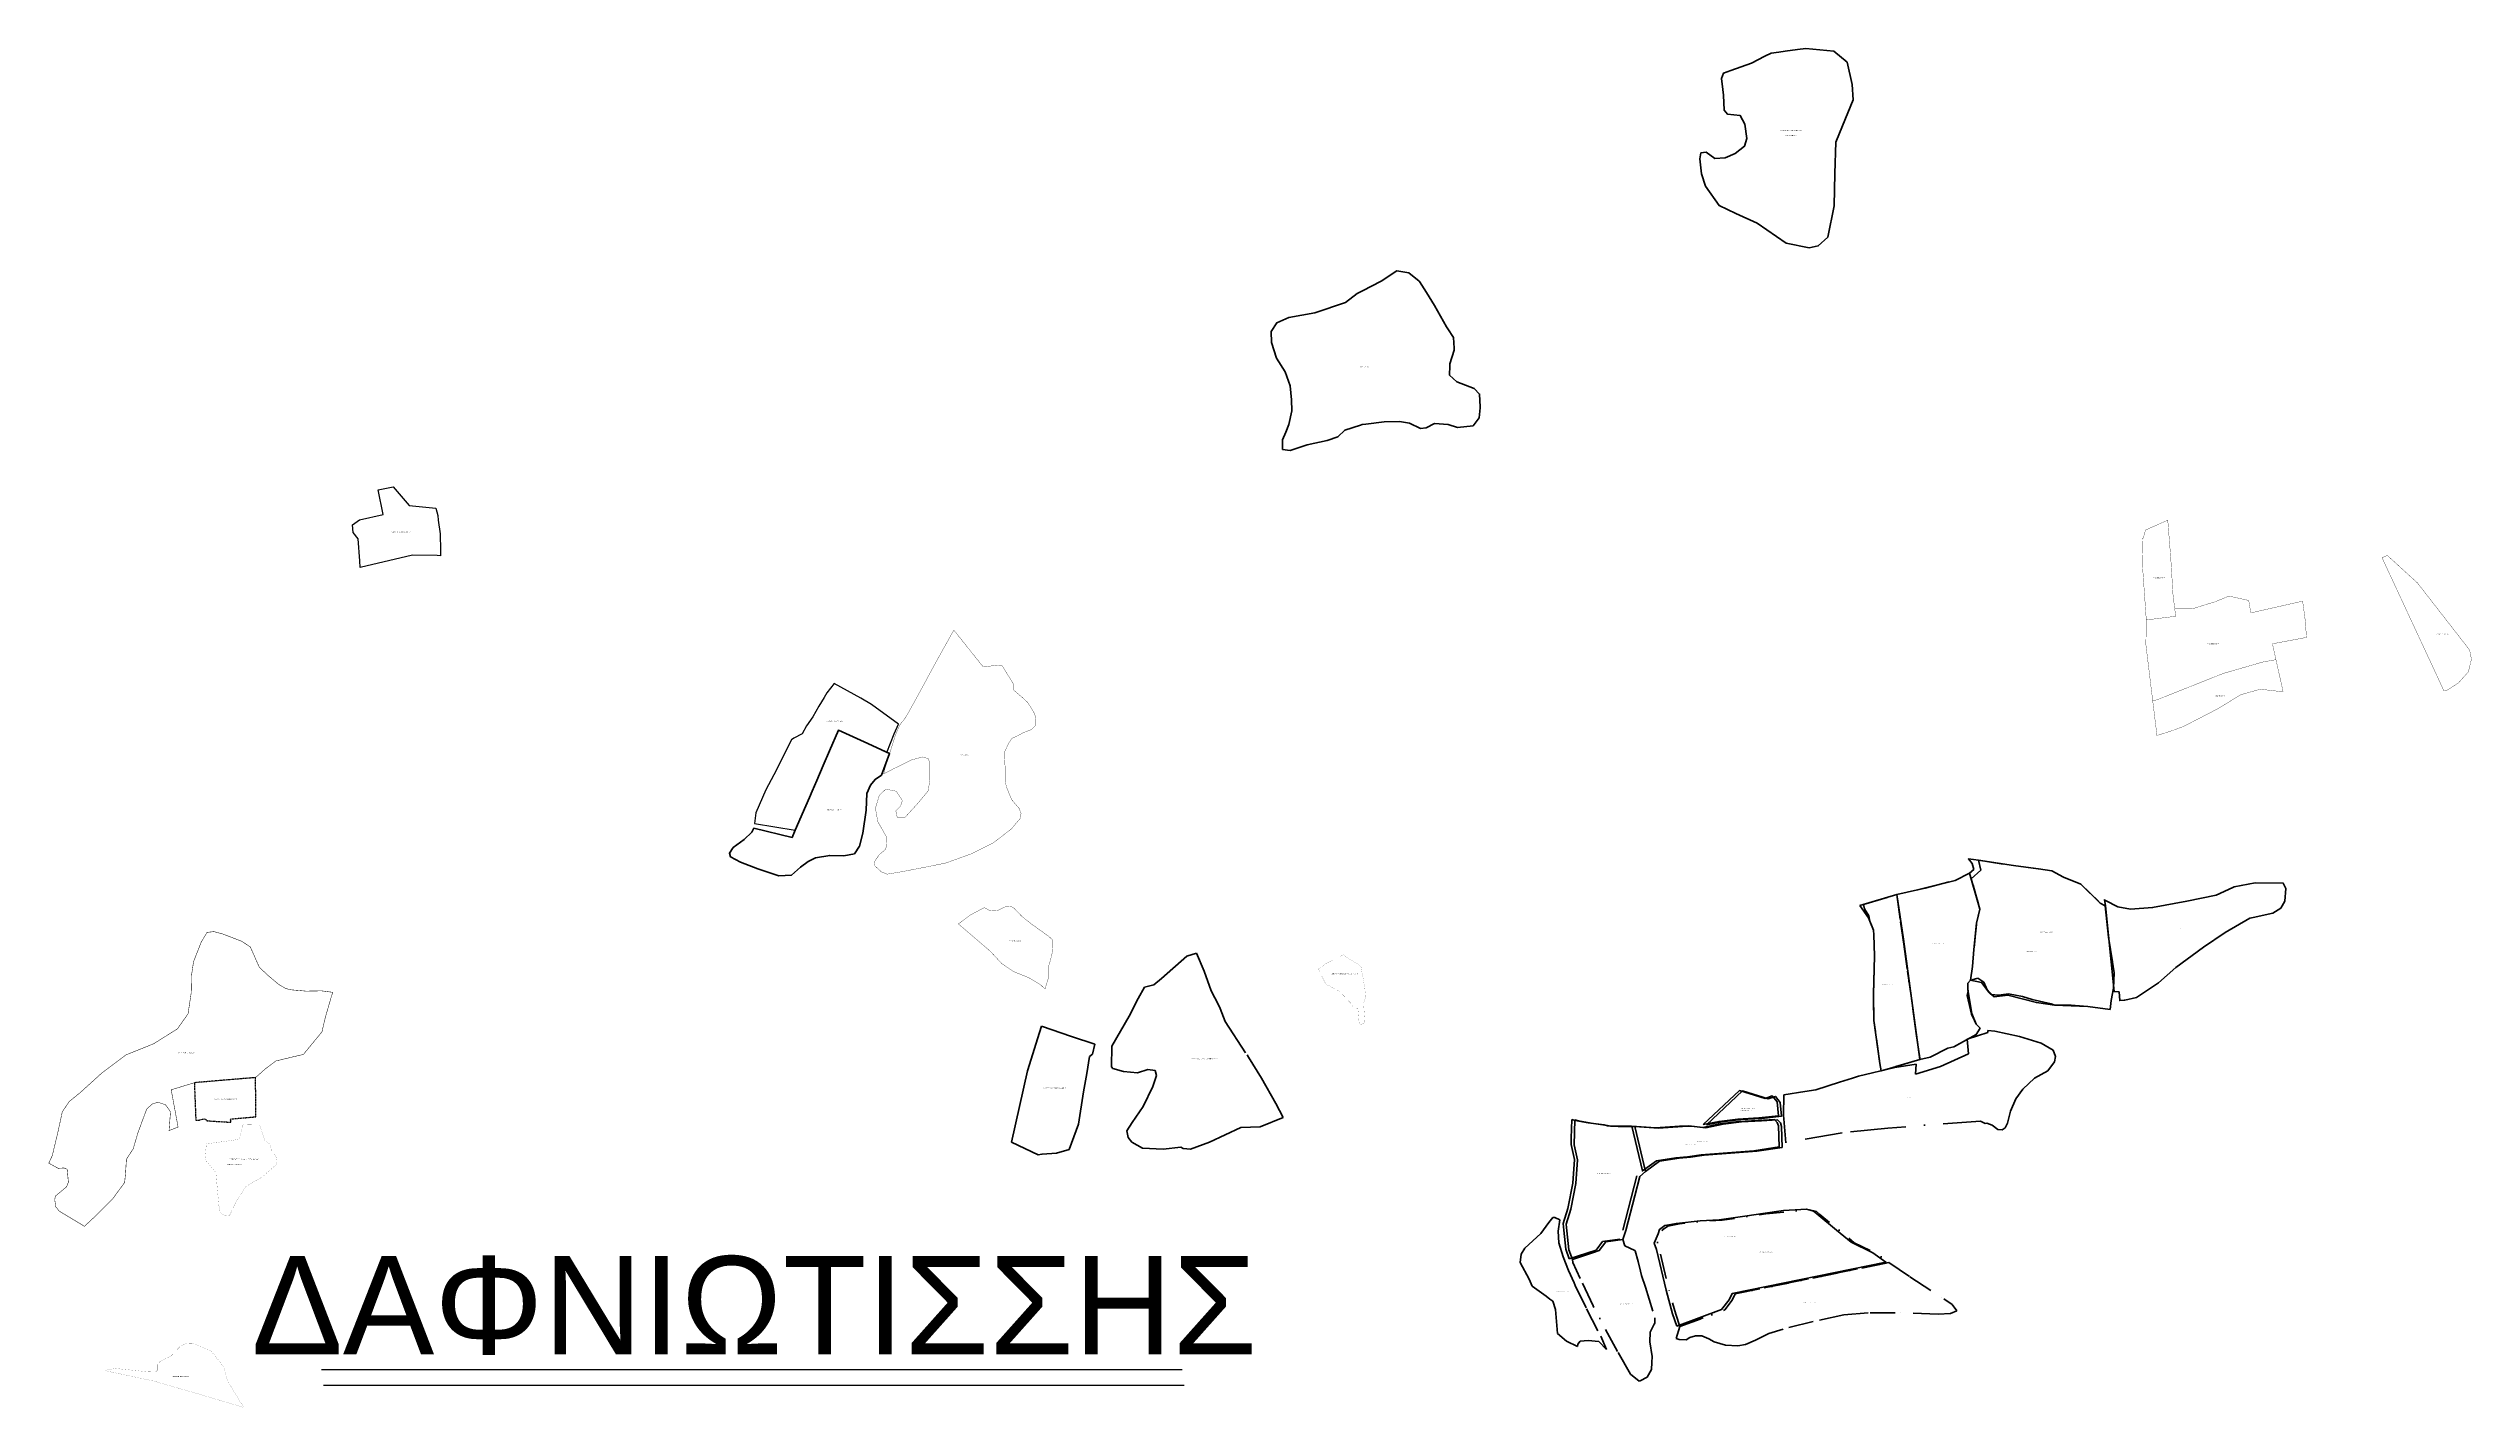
# Model space of a CAD drawing. Header units: metres. Extents: x 245125 to 394351, y 270578 to 4233311.
# Drawn here: x 275777 to 278249, y 4189704 to 4191090 of the extents above; entities that cross this region are included whole.
import ezdxf
from ezdxf.enums import TextEntityAlignment as Align
from ezdxf.lldxf.tags import DXFTag

# ---------------------------------------------------------------- set-up
doc = ezdxf.new("R2010")
doc.units = ezdxf.units.M
doc.linetypes.add('DASHDOT', pattern=[25.4, 12.7, -6.35, 0, -6.35])
doc.linetypes.add('t-orio', pattern=[0.79, 0.5, -0.12, 0.05, -0.12])
for name, color, linetype in [('4495-(127-227)', 221, 'Continuous'), ('4495-(228-329)', 103, 'Continuous'), ('topo2012', 144, 'Continuous'), ('topo2017', 2, 'Continuous'), ('topo2019', 6, 'Continuous'), ('topo2021', 4, 'Continuous'), ('topo2022', 30, 'Continuous'), ('topo2023', 41, 'Continuous'), ('topo2024', 160, 'Continuous'), ('ΗΛΕΙΑ_Ονομασία ΟΤΑ_ΟΚΧΕ', 6, 'Continuous')]:
    doc.layers.add(name, color=color, linetype=linetype)
doc.styles.add('ARIAL', font='arial.ttf')
doc.styles.get("Standard").update_dxf_attribs({"font": 'arial.ttf'})
tags = doc.linetypes.add('HIDDEN', pattern=[0.375, 0.25, -0.125]).pattern_tags.tags
tags[6:7] = [DXFTag(74, 4), DXFTag(75, 0), DXFTag(340, '0'), DXFTag(46, 1.0), DXFTag(50, 0.0), DXFTag(44, 0.0), DXFTag(45, 0.0)]
tags[4:5] = [DXFTag(74, 4), DXFTag(75, 0), DXFTag(340, '0'), DXFTag(46, 1.0), DXFTag(50, 0.0), DXFTag(44, 0.0), DXFTag(45, 0.0)]
tags = doc.linetypes.add('HIDDENX2', pattern=[0.75, 0.5, -0.25]).pattern_tags.tags
tags[6:7] = [DXFTag(74, 4), DXFTag(75, 0), DXFTag(340, '0'), DXFTag(46, 1.0), DXFTag(50, 0.0), DXFTag(44, 0.0), DXFTag(45, 0.0)]
tags[4:5] = [DXFTag(74, 4), DXFTag(75, 0), DXFTag(340, '0'), DXFTag(46, 1.0), DXFTag(50, 0.0), DXFTag(44, 0.0), DXFTag(45, 0.0)]

msp = doc.modelspace()

# ---------------------------------------------------------------- linework, layer by layer
at = {"color": 1}
msp.add_line((277722.4, 4190241.9), (277737.2, 4190249.3), dxfattribs=at)
at = {"color": 144, "linetype": 'HIDDENX2', "lineweight": 40, "ltscale": 2}
for p, q in [((277334.9, 4189997.1), (277348, 4189994.8)), ((277348, 4189994.8), (277364.5, 4189992.6))]:
    msp.add_line(p, q, dxfattribs=at)
at = {"layer": '4495-(127-227)', "color": 221, "ltscale": 40, "const_width": 0.1}
msp.add_lwpolyline([(275938.4, 4189973.4), (275965, 4189976.9), (275972, 4189978.1), (275975.9, 4189993.6), (275992.7, 4189993.2), (275997.7, 4189977.4), (276003.2, 4189973.2), (276005, 4189965.6), (276007.4, 4189963.2), (276009.9, 4189959.9), (276010.5, 4189955.4), (276009.7, 4189952.1), (275995, 4189939.4), (275978.2, 4189929.6), (275968.1, 4189913), (275962.2, 4189900.7), (275957.3, 4189900.2), (275952.4, 4189903.5), (275951.1, 4189910.7), (275948.1, 4189943.9), (275936.9, 4189957.3)], close=True, dxfattribs=at)
at = {"layer": '4495-(228-329)', "color": 103}
for p, q in [((276055.7, 4189743.3), (276933.8, 4189743.3)), ((276057.9, 4189727.2), (276936, 4189727.2))]:
    msp.add_line(p, q, dxfattribs=at)
at = {"layer": 'topo2012', "color": 144, "linetype": 'HIDDENX2', "lineweight": 40, "ltscale": 2}
for p, q in [((277330.6, 4189979.1), (277331.2, 4189998.1)), ((277331.2, 4189998.1), (277334.9, 4189997.1)), ((277364.5, 4189992.6), (277367.9, 4189991.7)), ((277367.9, 4189991.7), (277375.4, 4189991.3)), ((277375.4, 4189991.3), (277391.1, 4189991.6)), ((277330.6, 4189972.8), (277330.6, 4189979.1)), ((277334.1, 4189957.5), (277330.6, 4189972.8)), ((277332.4, 4189933.2), (277334.1, 4189957.5)), ((277327.2, 4189907.3), (277332.4, 4189933.2)), ((277397.6, 4189940.6), (277383.5, 4189885.3)), ((277322.6, 4189892), (277327.2, 4189907.3)), ((277323.2, 4189885.2), (277322.6, 4189892)), ((277325.1, 4189865.9), (277323.2, 4189885.2)), ((277356.3, 4189864.9), (277362.8, 4189873.9)), ((277380.2, 4189876.1), (277362.8, 4189873.9)), ((277328.8, 4189856), (277325.1, 4189865.9)), ((277328.8, 4189856), (277356.3, 4189864.9))]:
    msp.add_line(p, q, dxfattribs=at)
at = {"layer": 'topo2012', "color": 144, "linetype": 'HIDDEN', "lineweight": 40}
for points in [[(277625.1, 4190216.4), (277634, 4190203.9), (277639, 4190191.2), (277639.5, 4190186.5), (277640.1, 4190165.1), (277639.1, 4190126), (277639.4, 4190099), (277645.7, 4190055.4), (277646.8, 4190047.7), (277658.7, 4190051.2), (277686.4, 4190059.5), (277696.8, 4190061.9), (277715, 4190070.9), (277721.2, 4190072.3), (277743.9, 4190084.8), (277747.8, 4190091.3), (277743.8, 4190095.5), (277739.3, 4190106.2), (277735.5, 4190130.4), (277735.4, 4190137.3), (277738.1, 4190140.3), (277749.4, 4190138), (277756.7, 4190127.9), (277762.2, 4190123.4), (277776, 4190125), (277805.3, 4190117.5), (277823.9, 4190114.8), (277857.8, 4190113.6), (277880.5, 4190110.5), (277881.6, 4190119.7), (277884, 4190132.3), (277884.7, 4190147.8), (277878.8, 4190184), (277875.3, 4190216), (277870.5, 4190218.9), (277850.6, 4190238.2), (277833.1, 4190245.4), (277821.2, 4190251.8), (277807.5, 4190253.9), (277781.8, 4190257.1), (277746.2, 4190262.6), (277736, 4190264), (277739.9, 4190259.1), (277741.3, 4190253.3), (277737.2, 4190249.3), (277722.4, 4190241.9), (277684.1, 4190232.3), (277662.9, 4190227.5), (277625.1, 4190216.4)], [(277662.9, 4190227.5), (277684.1, 4190232.3), (277722.4, 4190241.9), (277737.2, 4190249.3), (277747.7, 4190212.7), (277744.3, 4190198.5), (277741.5, 4190171.7), (277740.1, 4190154.2), (277738.1, 4190140.3), (277735.4, 4190137.3), (277735.5, 4190130.4), (277739.3, 4190106.2), (277743.8, 4190095.5), (277747.8, 4190091.3), (277743.9, 4190084.8), (277721.2, 4190072.3), (277715, 4190070.9), (277696.8, 4190061.9), (277686.4, 4190059.5), (277669.8, 4190182.1), (277662.9, 4190227.5)]]:
    msp.add_lwpolyline(points, dxfattribs=at)
at = {"layer": 'topo2012', "color": 144, "linetype": 'HIDDENX2', "lineweight": 40, "ltscale": 2}
msp.add_lwpolyline([(277465.5, 4189993.1), (277481.5, 4189996.2), (277500.7, 4189998.5), (277522, 4189999.8), (277542.1, 4190001.9), (277540.7, 4190016.1), (277535.9, 4190022.2), (277528.5, 4190019.7), (277502.5, 4190027.7), (277465.5, 4189993.1)], dxfattribs=at)
for points in [[(277392.5, 4189991.5), (277392.5, 4189991.5), (277392.5, 4189991.5), (277392.5, 4189991.5), (277392.5, 4189991.5), (277416.6, 4189989.7), (277441.2, 4189991.3), (277450.5, 4189991.9), (277465, 4189990.2), (277482.5, 4189993.7), (277501.3, 4189996.1), (277501.3, 4189996.1), (277521.6, 4189997.2), (277538.1, 4189998.1), (277541, 4189995.2), (277542.2, 4189991.6), (277542.8, 4189970.2), (277517.1, 4189966.3), (277463.3, 4189962.1), (277449.2, 4189960.1), (277437.6, 4189959.1), (277417.8, 4189956.2), (277403.3, 4189945.7), (277403.3, 4189945.7), (277403.3, 4189945.7), (277392.5, 4189991.5)], [(277438.4, 4189787.5), (277434.2, 4189800.2), (277427.5, 4189824.2), (277417.8, 4189865.6), (277415.2, 4189872.2), (277419.5, 4189881.7), (277420.8, 4189886.2), (277426.3, 4189890), (277438.1, 4189892.3), (277462.4, 4189894.7), (277481.7, 4189895.9), (277510.3, 4189900.1), (277526.2, 4189902.4), (277547.2, 4189905.5), (277570.8, 4189906.7), (277578, 4189904.7), (277581.3, 4189901.9), (277601.5, 4189885.4), (277616.2, 4189873.1), (277638.4, 4189862.1), (277651.8, 4189852.8), (277495, 4189820.8), (277491.8, 4189814.2), (277484.2, 4189804.4), (277438.4, 4189787.5)]]:
    msp.add_lwpolyline(points, close=True, dxfattribs=at)
at = {"layer": 'topo2017', "color": 2, "linetype": 'Continuous', "lineweight": 60, "ltscale": 9, "flags": 128}
msp.add_lwpolyline([(277462.8, 4190984.1), (277468.5, 4190984.5), (277477.1, 4190978.3), (277487.7, 4190979), (277498, 4190983.3), (277507.5, 4190990.6), (277509.8, 4190998.5), (277507.7, 4191013.2), (277503.1, 4191022), (277490, 4191023.5), (277486.9, 4191027.6), (277486, 4191042.9), (277485.4, 4191048.4), (277484.1, 4191059.8), (277486, 4191065.1), (277493.5, 4191068), (277514.5, 4191075.5), (277528.2, 4191082.6), (277534.8, 4191085.7), (277542.4, 4191086.7), (277549, 4191087.6), (277561.5, 4191089.2), (277570.2, 4191090.4), (277598.6, 4191087.6), (277612.4, 4191076.3), (277617.4, 4191053.8), (277618.3, 4191038.1), (277607.4, 4191011.6), (277600.7, 4190994.8), (277599.6, 4190962.8), (277598.9, 4190930), (277592.4, 4190898), (277582.7, 4190889), (277573.6, 4190887.1), (277550.1, 4190891.8), (277520.4, 4190912.4), (277498.8, 4190922.1), (277481.6, 4190930.3), (277467.8, 4190950), (277463.5, 4190962.6), (277461.9, 4190977.9)], close=True, dxfattribs=at)
at = {"layer": 'topo2017', "color": 2, "linetype": 'HIDDEN', "lineweight": 40, "ltscale": 4}
msp.add_lwpolyline([(277036.3, 4190681.6), (277036.3, 4190691.4), (277039.5, 4190699.2), (277042.6, 4190706.9), (277045.8, 4190720.7), (277045.4, 4190732.1), (277044, 4190746.2), (277038.9, 4190760.7), (277030, 4190774.6), (277025.1, 4190790.6), (277024.8, 4190801.8), (277030.4, 4190810.6), (277042.5, 4190816.1), (277069.3, 4190820.7), (277100.4, 4190831.2), (277112.5, 4190840.5), (277117.8, 4190843.3), (277136.7, 4190853.2), (277152.8, 4190863.7), (277165.2, 4190861.7), (277175.7, 4190853.2), (277175.7, 4190853.2), (277176, 4190852.6), (277183, 4190841.7), (277191.4, 4190828.4), (277203.6, 4190806.5), (277204.8, 4190804.5), (277210.7, 4190795.5), (277211.2, 4190784.8), (277211.3, 4190782.9), (277206.8, 4190768.8), (277206.8, 4190766.7), (277206.7, 4190757.4), (277213.9, 4190750.6), (277231.6, 4190743.5), (277237.2, 4190738), (277237.8, 4190724.9), (277237.8, 4190723.8), (277236.9, 4190713.8), (277230.7, 4190705.6), (277214.6, 4190704), (277205.1, 4190706.9), (277191.4, 4190707.9), (277182.6, 4190703.7), (277177, 4190703), (277165.9, 4190708.2), (277155.4, 4190709.9), (277140, 4190709.5), (277121.2, 4190707.4), (277117.5, 4190706.9), (277115.8, 4190706.4), (277099.8, 4190701), (277092.6, 4190694.2), (277081.8, 4190690.6), (277061.2, 4190686.3), (277044, 4190680.5)], close=True, dxfattribs=at)
at = {"layer": 'topo2017', "color": 2}
msp.add_lwpolyline([(276539.1, 4190293.2), (276549.8, 4190318), (276556.3, 4190333.1), (276561, 4190343.9), (276567.7, 4190359.3), (276574.1, 4190374.1), (276583.2, 4190395.2), (276609.3, 4190383.4), (276632.7, 4190372.6), (276639.9, 4190391.6), (276644.4, 4190401.5), (276617, 4190421.3), (276606.1, 4190428), (276578.7, 4190442.8), (276571.5, 4190433.4), (276568.7, 4190428.7), (276563.3, 4190419.6), (276556.9, 4190408.7), (276550.5, 4190399.7), (276546.2, 4190391.6), (276537.6, 4190387), (276535.4, 4190385.3), (276529.1, 4190373.5), (276520, 4190354.9), (276509.2, 4190334.3), (276498.9, 4190310.9), (276497.6, 4190300.1)], close=True, dxfattribs=at)
at = {"layer": 'topo2017', "color": 2, "linetype": 'Continuous', "lineweight": 50, "ltscale": 5, "flags": 128}
msp.add_lwpolyline([(276496.9, 4190295.4), (276494.7, 4190291.3), (276487.1, 4190283.8), (276475.9, 4190275.5), (276471.9, 4190269.7), (276472.9, 4190266.2), (276483.4, 4190260.5), (276501, 4190253.7), (276522.5, 4190246.6), (276535.4, 4190247.4), (276544.4, 4190255.5), (276552.2, 4190261.3), (276559.8, 4190265), (276574.4, 4190267.5), (276588.7, 4190267.1), (276599.5, 4190269), (276604.6, 4190277.1), (276608, 4190290.3), (276611.4, 4190313.7), (276612, 4190330.7), (276615.9, 4190339), (276620.5, 4190345), (276627.2, 4190349.5), (276635.4, 4190371.3), (276609.3, 4190383.4), (276583.2, 4190395.2), (276574.1, 4190374.1), (276567.7, 4190359.3), (276561, 4190343.9), (276556.3, 4190333.1), (276553.6, 4190326.7), (276549.8, 4190318), (276539.1, 4190293.2), (276535.9, 4190285.9)], close=True, dxfattribs=at)
at = {"layer": 'topo2017', "color": 2, "linetype": 'DASHDOT', "lineweight": 53, "ltscale": 2}
for points in [[(277662.9, 4190227.5), (277684.1, 4190232.3), (277691.8, 4190234.2), (277722.4, 4190241.9), (277737.2, 4190249.3), (277741.3, 4190253.3), (277739.9, 4190259.1), (277736, 4190264), (277746.2, 4190262.6), (277748.7, 4190252.3), (277738.8, 4190243.6), (277747.7, 4190212.7), (277746.3, 4190206.8), (277744.3, 4190198.5), (277741.5, 4190171.7), (277740.1, 4190154.2), (277738.1, 4190140.3), (277735.4, 4190137.3), (277735.5, 4190130.4), (277735.6, 4190129.4), (277734.8, 4190124.7), (277739.1, 4190105.6), (277742.3, 4190099.1), (277743.8, 4190095.5), (277747.8, 4190091.3), (277743.9, 4190084.8), (277721.2, 4190072.3), (277715, 4190070.9), (277696.8, 4190061.9), (277686.4, 4190059.5), (277682.7, 4190086), (277677.4, 4190124.2), (277677.4, 4190124.2), (277662.9, 4190227.5)], [(277746.2, 4190262.6), (277781.8, 4190257.1), (277807.5, 4190253.9), (277821.2, 4190251.8), (277833.1, 4190245.4), (277848.9, 4190238.9), (277850.6, 4190238.2), (277870.5, 4190218.9), (277875.3, 4190216), (277878.8, 4190184), (277884.7, 4190147.8), (277884.4, 4190140.1), (277884, 4190132.3), (277881.6, 4190119.7), (277880.5, 4190110.5), (277857.8, 4190113.6), (277840.7, 4190114.9), (277824.1, 4190114.8), (277820.2, 4190116.2), (277801.1, 4190120.7), (277791.1, 4190123.8), (277777, 4190126.2), (277766.5, 4190124.9), (277759.3, 4190125.8), (277754.9, 4190130.3), (277751.8, 4190138.2), (277745.4, 4190142.4), (277739.6, 4190140.6), (277739.2, 4190140.1), (277738.1, 4190140.3), (277740.1, 4190154.2), (277741.5, 4190171.7), (277744.3, 4190198.5), (277746.3, 4190206.8), (277747.7, 4190212.7), (277738.8, 4190243.6), (277748.7, 4190252.3)], [(277628.8, 4190217.5), (277662.9, 4190227.5), (277677.4, 4190124.2), (277682.7, 4190086), (277686.4, 4190059.5), (277646.8, 4190047.7), (277645.7, 4190055.4), (277641, 4190087.8), (277639.4, 4190099), (277639.2, 4190119.4), (277639.1, 4190126), (277640.1, 4190165.1), (277639.5, 4190186.5), (277639, 4190191.2), (277635.3, 4190200.5), (277634.4, 4190206), (277630, 4190213.1)]]:
    msp.add_lwpolyline(points, close=True, dxfattribs=at)
at = {"layer": 'topo2017', "color": 2, "linetype": 'HIDDEN', "lineweight": 40, "ltscale": 6}
msp.add_lwpolyline([(277874.7, 4190222.4), (277875.8, 4190216.1), (277884.7, 4190128.7), (277889.6, 4190128.3), (277890.3, 4190119.5), (277894.9, 4190119.8), (277895.5, 4190120), (277907.4, 4190122.7), (277929.7, 4190137.6), (277947.6, 4190153.1), (277975.7, 4190174), (277998, 4190188.9), (278023, 4190203.5), (278026.3, 4190204.2), (278046.5, 4190208.6), (278054.6, 4190213.6), (278058.7, 4190220.8), (278059.6, 4190233.9), (278057.2, 4190239.2), (278028.5, 4190239.6), (278007.1, 4190235.5), (278005.8, 4190234.9), (277988.8, 4190226.8), (277958.9, 4190220.9), (277923.8, 4190214.3), (277901.2, 4190212.7), (277888.4, 4190215.2), (277875.7, 4190221.6)], close=True, dxfattribs=at)
at = {"layer": 'topo2017', "color": 2, "linetype": 'DASHDOT', "lineweight": 53, "ltscale": 3}
msp.add_lwpolyline([(276948.4, 4190167.7), (276956.4, 4190149.4), (276963.4, 4190129.3), (276967, 4190122.3), (276969.1, 4190118.4), (276972.5, 4190111.5), (276977.8, 4190098.1), (277000, 4190064), (277001.4, 4190061.8), (277014.7, 4190040.4), (277029.4, 4190014.5), (277036.9, 4190000.1), (277013.3, 4189990.7), (277013.3, 4189990.7), (276993.6, 4189989.9), (276961.7, 4189975.1), (276942.3, 4189967.8), (276934.8, 4189968.7), (276934.8, 4189968.7), (276932.5, 4189970.1), (276914.3, 4189967.8), (276914.3, 4189967.8), (276893.5, 4189969.1), (276893.5, 4189969.1), (276882.5, 4189975), (276878.7, 4189979.9), (276877.4, 4189986.8), (276882.8, 4189995.2), (276894, 4190011.4), (276903.8, 4190031.9), (276907.7, 4190043.2), (276906.2, 4190048.3), (276898.9, 4190049.3), (276888.3, 4190045.9), (276873.9, 4190047.1), (276863.1, 4190050.3), (276861.7, 4190051.8), (276862.1, 4190073.1), (276879.7, 4190103.7), (276888.9, 4190121.6), (276895.4, 4190133), (276904.9, 4190135.7), (276912.9, 4190141.9), (276938.7, 4190164.8)], close=True, dxfattribs=at)
at = {"layer": 'topo2017', "color": 2, "linetype": 'DASHDOT', "lineweight": 40, "ltscale": 6}
msp.add_lwpolyline([(276790.5, 4190093.5), (276821.1, 4190083), (276844.8, 4190074.9), (276842.3, 4190064.9), (276839.2, 4190062.3), (276836.7, 4190045.1), (276833.3, 4190026.5), (276828.2, 4189993.3), (276818.5, 4189967.7), (276805.6, 4189963.8), (276790.9, 4189962.9), (276790.7, 4189962.8), (276786.9, 4189962.3), (276759.7, 4189975.1), (276775.9, 4190047.9), (276781.4, 4190065.3), (276786.2, 4190080.6)], close=True, dxfattribs=at)
at = {"layer": 'topo2017', "color": 2, "linetype": 'DASHDOT', "lineweight": 70, "ltscale": 3}
msp.add_lwpolyline([(277549.6, 4189974.5), (277547.8, 4189999), (277547.4, 4190002.4), (277547.6, 4190023.5), (277568.9, 4190026.7), (277580.2, 4190028.4), (277604.3, 4190036.2), (277617.7, 4190040.5), (277623.8, 4190042.5), (277660.9, 4190051.3), (277682.7, 4190054.6), (277682.1, 4190044.6), (277707.3, 4190052.1), (277736.1, 4190065.1), (277734.7, 4190080.2), (277755.7, 4190086.8), (277755.9, 4190089), (277762.8, 4190088.4), (277788.2, 4190083), (277810, 4190075.9), (277822.4, 4190069), (277824.8, 4190062.6), (277823.8, 4190057), (277816.9, 4190047.8), (277803.3, 4190040.2), (277791.4, 4190029.1), (277784.2, 4190019.3), (277778.9, 4190006.8), (277775.7, 4189994.6), (277773.6, 4189989.6), (277770.4, 4189987.7), (277765.9, 4189988), (277760.3, 4189992.5), (277754.8, 4189994.6), (277753, 4189994), (277748.2, 4189996.5), (277653.7, 4189989.5), (277607, 4189984.7)], close=True, dxfattribs=at)
at = {"layer": 'topo2017', "color": 2, "linetype": 'Continuous', "lineweight": 53, "ltscale": 2, "flags": 128}
msp.add_lwpolyline([(277468.6, 4189992.7), (277484.6, 4189995.8), (277503.8, 4189998.1), (277525.1, 4189999.3), (277545.2, 4190001.5), (277543.8, 4190015.7), (277539, 4190021.8), (277531.6, 4190019.3), (277505.6, 4190027.3), (277468.6, 4189992.7)], dxfattribs=at)
for points in [[(277334.3, 4189997.7), (277338, 4189996.7), (277351.1, 4189994.3), (277367.6, 4189992.2), (277371, 4189991.3), (277378.5, 4189990.9), (277394.2, 4189991.2), (277395.6, 4189991.1), (277406.4, 4189945.3), (277400.8, 4189940.2), (277395.6, 4189920.2), (277386.6, 4189884.9), (277383.3, 4189875.7), (277365.9, 4189873.5), (277359.4, 4189864.5), (277331.9, 4189855.6), (277328.2, 4189865.4), (277326.3, 4189884.8), (277325.7, 4189891.6), (277330.3, 4189906.9), (277335.5, 4189932.8), (277337.2, 4189957.1), (277333.7, 4189972.4)], [(277395.6, 4189991.1), (277395.6, 4189991.1), (277395.6, 4189991.1), (277395.6, 4189991.1), (277395.6, 4189991.1), (277419.7, 4189989.3), (277444.3, 4189990.9), (277453.6, 4189991.5), (277468.1, 4189989.8), (277485.6, 4189993.3), (277504.4, 4189995.7), (277504.4, 4189995.7), (277524.7, 4189996.8), (277541.2, 4189997.7), (277544.1, 4189994.8), (277545.3, 4189991.2), (277545.9, 4189969.8), (277520.2, 4189965.9), (277466.4, 4189961.7), (277452.3, 4189959.7), (277440.7, 4189958.7), (277420.9, 4189955.8), (277406.4, 4189945.3), (277406.4, 4189945.3), (277406.4, 4189945.3), (277395.6, 4189991.1)]]:
    msp.add_lwpolyline(points, close=True, dxfattribs=at)
at = {"layer": 'topo2017', "color": 2, "linetype": 'DASHDOT', "lineweight": 40, "ltscale": 2}
for points in [[(277319, 4189895.8), (277317.3, 4189884.4), (277318, 4189872.6), (277322.6, 4189858.2), (277328, 4189844.3), (277333.6, 4189831.5), (277334.8, 4189828.9), (277346.3, 4189805.2), (277360.8, 4189777.2), (277366.7, 4189763.8), (277358.9, 4189771.7), (277347.9, 4189773), (277340, 4189772.2), (277337.6, 4189769), (277337, 4189766.7), (277325.8, 4189772.2), (277316.6, 4189780.1), (277314.8, 4189804.5), (277311.9, 4189813.1), (277309, 4189815.1), (277305.1, 4189817.9), (277290.8, 4189828.3), (277288, 4189835.5), (277278.7, 4189852.5), (277279.8, 4189860.8), (277283.3, 4189866.9), (277299.6, 4189881.9), (277308, 4189893.2), (277311.9, 4189898.4), (277314, 4189898.3)], [(277331.9, 4189855.6), (277352.4, 4189862.2), (277359.4, 4189864.5), (277365.9, 4189873.5), (277383.3, 4189875.7), (277385.6, 4189869.5), (277395.8, 4189864.6), (277395.9, 4189864.2), (277398.9, 4189853.5), (277401.4, 4189843.6), (277402.5, 4189839), (277406.5, 4189827.1), (277416.1, 4189796), (277416, 4189790.4), (277415.2, 4189789.6), (277411.4, 4189781.5), (277411.1, 4189771.5), (277413.3, 4189756.4), (277412.9, 4189750.4), (277412.5, 4189743.2), (277408.1, 4189735.6), (277401.1, 4189731.8), (277399.9, 4189731.5), (277391.1, 4189738.4), (277377.8, 4189761.6), (277353, 4189808.2), (277340, 4189835.9), (277332.4, 4189852.5)], [(277437.8, 4189775), (277441.5, 4189787.1), (277487.3, 4189804), (277494.9, 4189813.8), (277498.1, 4189820.4), (277654.9, 4189852.4), (277676.3, 4189837.6), (277710.8, 4189815.4), (277719.4, 4189809.4), (277724.2, 4189803.2), (277717.5, 4189800.3), (277705.1, 4189799.7), (277661.2, 4189801.2), (277633.8, 4189800.9), (277608.9, 4189799.1), (277577.4, 4189792.1), (277547, 4189784.5), (277532.3, 4189780.1), (277518.9, 4189773.1), (277508.4, 4189768.7), (277500.7, 4189767.3), (277488.2, 4189768), (277476.6, 4189771.5), (277471.2, 4189774.7), (277463.9, 4189777.5), (277457.5, 4189777.7), (277451.8, 4189775.9), (277448, 4189773.5), (277440.9, 4189773.9)]]:
    msp.add_lwpolyline(points, close=True, dxfattribs=at)
at = {"layer": 'topo2017', "color": 2, "linetype": 'DASHDOT', "lineweight": 40, "ltscale": 2, "flags": 128}
msp.add_lwpolyline([(277441.5, 4189787.1), (277437.3, 4189799.8), (277430.6, 4189823.7), (277420.9, 4189865.2), (277418.3, 4189871.8), (277422.6, 4189881.3), (277423.9, 4189885.8), (277429.4, 4189889.6), (277441.2, 4189891.9), (277465.5, 4189894.3), (277484.8, 4189895.5), (277513.4, 4189899.7), (277529.4, 4189901.9), (277561.9, 4189905.4), (277573.9, 4189906.2), (277581.1, 4189904.3), (277584.4, 4189901.4), (277604.6, 4189885), (277619.3, 4189872.6), (277641.5, 4189861.7), (277654.9, 4189852.4), (277498.1, 4189820.4), (277494.9, 4189813.8), (277487.3, 4189804), (277441.5, 4189787.1)], close=True, dxfattribs=at)
at = {"layer": 'topo2019', "color": 6, "ltscale": 2}
msp.add_lwpolyline([(276177.3, 4190573.1), (276173.8, 4190573.2), (276148.5, 4190573.8), (276095.4, 4190561.1), (276094.9, 4190568), (276093.1, 4190590.3), (276088, 4190596.9), (276087.6, 4190604.7), (276094.7, 4190609.6), (276118.8, 4190615.3), (276113.7, 4190640.4), (276129.1, 4190643.2), (276145.2, 4190624.3), (276172.6, 4190621.5), (276174.4, 4190614), (276175, 4190609.3), (276176.9, 4190595.3), (276177.2, 4190578.3)], close=True, dxfattribs=at)
at = {"layer": 'topo2019', "color": 6, "ltscale": 33, "const_width": 0.3}
for points in [[(277916.6, 4190599.3), (277939.3, 4190609.4), (277940.5, 4190594.3), (277942.4, 4190570.3), (277944.6, 4190534), (277946.4, 4190519.1), (277947.4, 4190511.4), (277917.4, 4190507.6), (277913.7, 4190560.4), (277913, 4190589.9), (277914.4, 4190591.4)], [(277923.9, 4190425.7), (277927.8, 4190426), (277996, 4190453.1), (278036.2, 4190464.7), (278049.7, 4190467.1), (278056.9, 4190434.8), (278053.5, 4190434.7), (278033.7, 4190437), (278013.8, 4190431.4), (277991.1, 4190417.5), (277989.9, 4190416.8), (277969.1, 4190406.1), (277956, 4190399.3), (277945.3, 4190395.2), (277928.3, 4190389.8)]]:
    msp.add_lwpolyline(points, close=True, dxfattribs=at)
at = {"layer": 'topo2019', "color": 6, "ltscale": 40, "const_width": 0.3}
msp.add_lwpolyline([(278163.3, 4190573.4), (278194, 4190545.4), (278219.9, 4190512.1), (278236.5, 4190490.8), (278247.3, 4190476.9), (278249.1, 4190467.5), (278246, 4190454.7), (278235.7, 4190443.3), (278223.8, 4190435.7), (278221, 4190435.4), (278207.2, 4190465.2), (278205.5, 4190468.8), (278193.1, 4190495.4), (278157.9, 4190571.1)], close=True, dxfattribs=at)
at = {"layer": 'topo2019', "color": 6, "ltscale": 30, "const_width": 0.3}
msp.add_lwpolyline([(277917.4, 4190507.6), (277947.4, 4190511.4), (277946.4, 4190519.1), (277964.5, 4190519), (277977.8, 4190523.2), (277987.6, 4190526.1), (278001.7, 4190532), (278021.9, 4190527.5), (278024, 4190514.8), (278076.9, 4190526.8), (278079.6, 4190506.8), (278080.8, 4190489.8), (278046.1, 4190483.3), (278049.7, 4190467.1), (278036.2, 4190464.7), (277996, 4190453.1), (277927.8, 4190426), (277923.9, 4190425.7), (277923.4, 4190429.7), (277917, 4190482.4)], close=True, dxfattribs=at)
at = {"layer": 'topo2019', "color": 6, "ltscale": 26, "const_width": 0.3}
msp.add_lwpolyline([(276732, 4190214.3), (276737.5, 4190211.3), (276744.6, 4190210.8), (276752.9, 4190214.9), (276759.6, 4190215.4), (276762.8, 4190213.2), (276770.2, 4190205.4), (276780, 4190197.6), (276797.8, 4190184.9), (276801.8, 4190181.2), (276802, 4190176), (276801.5, 4190169.3), (276799.6, 4190161.2), (276797, 4190152.7), (276797, 4190141.3), (276793.9, 4190131.3), (276788.9, 4190136), (276777, 4190143), (276762.4, 4190148.8), (276757.5, 4190151.9), (276749.6, 4190157.4), (276738.1, 4190169.8), (276705.6, 4190197.6), (276718.2, 4190207)], close=True, dxfattribs=at)
at = {"layer": 'topo2019', "color": 6, "linetype": 't-orio', "ltscale": 2}
msp.add_lwpolyline([(275926.1, 4190035.7), (275927.6, 4189997.5), (275930.3, 4189997.4), (275936.1, 4189998.9), (275938.9, 4189997.5), (275938.9, 4189996.9), (275963.4, 4189995.4), (275963, 4189998.7), (275989, 4190001), (275988.5, 4190040.9), (275982.9, 4190040.5), (275968.7, 4190039.3), (275926.1, 4190035.7)], close=True, dxfattribs=at)
at = {"layer": 'topo2021', "color": 4, "ltscale": 3, "const_width": 0.3}
msp.add_lwpolyline([(276629.5, 4190350.7), (276630.1, 4190354.3), (276641.4, 4190390.5), (276646.1, 4190401.1), (276651, 4190407.1), (276654.1, 4190412.3), (276662.7, 4190427.8), (276684.2, 4190467.4), (276700.9, 4190497.3), (276730.7, 4190459.9), (276749.7, 4190461.7), (276761.5, 4190442.7), (276761.3, 4190436.7), (276769.6, 4190429.6), (276771.6, 4190427.8), (276776.1, 4190423.6), (276780.1, 4190417.6), (276783.4, 4190411.7), (276784.7, 4190405.7), (276784.5, 4190400.2), (276780.1, 4190395.8), (276771.7, 4190392.6), (276766, 4190389.5), (276760.2, 4190386.9), (276756.9, 4190382), (276752.7, 4190373.1), (276752.7, 4190366.1), (276753.2, 4190357.5), (276753.2, 4190345.7), (276754.4, 4190337.6), (276760, 4190324.2), (276767.7, 4190315.3), (276769.5, 4190310.1), (276768.5, 4190305), (276759.4, 4190294.3), (276740.8, 4190280.1), (276718.4, 4190269), (276692.5, 4190259.7), (276673.7, 4190255.9), (276647.4, 4190250.8), (276632.9, 4190248.4), (276627.2, 4190250.6), (276620.5, 4190256.7), (276619.9, 4190261), (276624.9, 4190268.4), (276630.9, 4190273.4), (276632.5, 4190277.2), (276632.1, 4190286.6), (276623.3, 4190302), (276620.9, 4190315.7), (276624.9, 4190328.9), (276631.5, 4190335.1), (276642.1, 4190333), (276648.4, 4190323.6), (276646.6, 4190317.9), (276641.7, 4190313), (276643.1, 4190306.5), (276651.2, 4190306.4), (276663.9, 4190320.3), (276674.9, 4190333.5), (276676.3, 4190344.6), (276676.5, 4190362.1), (276674.7, 4190366.3), (276668.9, 4190367.9), (276657.9, 4190364.9), (276638.9, 4190355.6), (276629.5, 4190350.7)], dxfattribs=at)
at = {"layer": 'topo2022', "color": 30, "linetype": 't-orio', "ltscale": 15, "const_width": 0.1}
msp.add_lwpolyline([(277072.8, 4190151.7), (277079.6, 4190156.7), (277084.3, 4190159.1), (277098.1, 4190166.1), (277116.2, 4190154.5), (277120.1, 4190132.9), (277121, 4190122.6), (277118.9, 4190116.6), (277120.3, 4190097), (277117, 4190095.3), (277115.7, 4190094.7), (277113.6, 4190099.3), (277114.1, 4190100), (277113.1, 4190111.7), (277108.5, 4190112), (277107.3, 4190115.3), (277094.5, 4190128.8), (277085, 4190133.8), (277080.2, 4190136.5)], close=True, dxfattribs=at)
at = {"layer": 'topo2024', "linetype": 't-orio', "ltscale": 5, "const_width": 0.5}
msp.add_lwpolyline([(275939, 4190189), (275946, 4190189.8), (275954.8, 4190187.5), (275974.3, 4190180), (275983.2, 4190174.2), (275992.4, 4190153.4), (276001.5, 4190144.9), (276012.1, 4190136), (276019, 4190131.9), (276024.3, 4190130.5), (276040.2, 4190129.1), (276055.9, 4190129.4), (276067.2, 4190127.9), (276066.4, 4190125), (276065.4, 4190121.9), (276059.8, 4190102.6), (276056.3, 4190087.6), (276037.3, 4190064.5), (276028.9, 4190062.6), (276009.3, 4190057.9), (275998.7, 4190050), (275988.5, 4190040.9), (275926.1, 4190035.7), (275902.5, 4190028.5), (275909.5, 4189990.5), (275900.3, 4189986.9), (275901.8, 4190006.1), (275896.7, 4190013.2), (275888.9, 4190015.8), (275883, 4190013.9), (275877.5, 4190008.9), (275868.6, 4189984.8), (275863.7, 4189968.3), (275858.5, 4189960.3), (275856.8, 4189957.6), (275855.9, 4189943.2), (275855, 4189934), (275842.5, 4189916.9), (275833.8, 4189908.2), (275826.7, 4189901.1), (275814, 4189889.3), (275788.2, 4189904.8), (275784.7, 4189909.3), (275783.7, 4189916.3), (275784.3, 4189920), (275795.8, 4189929.6), (275797.6, 4189934.3), (275796.4, 4189947.4), (275793.2, 4189948.8), (275787.2, 4189948.4), (275777.6, 4189953.7), (275781.2, 4189961.4), (275787.2, 4189986.6), (275791.4, 4190006.1), (275798.5, 4190016.5), (275810.2, 4190026.1), (275831.6, 4190045.5), (275856.2, 4190064), (275884.5, 4190075.4), (275908.8, 4190090.6), (275919.7, 4190106), (275922.9, 4190127.3), (275923.3, 4190145.8), (275925.3, 4190159.2), (275933.2, 4190179.3)], close=True, dxfattribs=at)
at = {"layer": 'topo2024', "linetype": 't-orio', "const_width": 0.1}
msp.add_lwpolyline([(275835.6, 4189741.9), (275836.2, 4189742.6), (275845.8, 4189744.3), (275879.2, 4189740.9), (275886.6, 4189740.7), (275888.5, 4189742.6), (275888.5, 4189748.1), (275889.5, 4189749.8), (275892.1, 4189752.2), (275902, 4189756.7), (275912.3, 4189767.5), (275918.3, 4189769.9), (275925, 4189769.7), (275943.5, 4189761.8), (275956.3, 4189745.6), (275959.5, 4189732.8), (275966.2, 4189721.2), (275976.5, 4189704.6), (275929, 4189718.7), (275884.5, 4189731.5), (275859.6, 4189736.9)], close=True, dxfattribs=at)

# ---------------------------------------------------------------- texts
at = {"layer": '4495-(127-227)', "color": 221, "lineweight": 80, "ltscale": 20, "insert": (275961.8, 4189958.1), "char_height": 1, "width": 33.124, "attachment_point": 1}
msp.add_mtext('225 ΠΑΠΑΓΕΩΡΓΙΟΥ ΔΑΦΝΙΩΤΙΣΣΑ -ΑΥΘ.4495', dxfattribs=at)
at = {"layer": 'topo2012', "color": 144, "char_height": 0.5, "width": 17.175, "attachment_point": 1}
for insert in [(277794.6, 4190169.9), (277503.5, 4190007.8), (277447.5, 4189973.3), (277487.3, 4189879)]:
    msp.add_mtext('ΔΗΜΗΤΡΑΚΟΠΟΥΛΟΣ ΑΛΚΗΣ-12', dxfattribs=dict(at, insert=insert))
at = {"layer": 'topo2017', "color": 2, "attachment_point": 1}
for s, insert, char_height, width in [('ΔΕΒΟΣ ΦΩΤΗΣ ΔΑΦΝΙΩΤΙΣΣΑ-17', (277544, 4191007.2), 1, 33.6), ('ΠΙΤΣΟΥΝΗΣ-17', (277114, 4190766.2), 1, 17.175), ('ΝΤΟΥΚΑΣ ΠΙΤΣΟΥΝΗΣ-17', (276570.4, 4190405), 1, 17.175), ('ΝΤΟΥΚΑΣ ΠΙΤΣΟΥΝΗΣ-17', (276571.9, 4190314.5), 1, 17.175), ('ΔΗΜΗΤΡΑΚΟΠΟΥΛΟΣ ΔΑΦΝΙΩΤΙΣΣΑ-17', (277808.9, 4190189.7), 0.5, 17.175), ('ΠΙΤΣΟΥΝΗΣ-17', (277951.4, 4190193.6), 0.5, 17.175), ('ΔΗΜΗΤΡΑΚΟΠΟΥΛΟΣ ΔΑΦΝΙΩΤΙΣΣΑ-17', (277698.2, 4190178.3), 0.5, 17.175), ('ΔΗΜΗΤΡΑΚΟΠΟΥΛΟΣ ΔΑΦΝΙΩΤΙΣΣΑ-17', (277647.4, 4190136.4), 0.5, 17.175), ('ΔΗΜΗΤΡΑΚΟΠΟΥΛΟΣ ΔΑΦΝΙΩΤΙΣΣΑ-17', (276943.4, 4190060.6), 1, 37.067), ('ΛΙΑΚΟΠΟΥΛΟΥ ΠΑΠΑΣΗΜΑΚΗΣ-17', (276792.2, 4190030.6), 1, 27.699), ('ΠΙΤΣΟΥΝΗΣ-17', (277672.1, 4190020.8), 0.5, 17.175), ('ΔΗΜΗΤΡΑΚΟΠΟΥΛΟΣ ΔΑΦΝΙΩΤΙΣΣΑ-17', (277504.6, 4190009.9), 0.5, 17.175), ('ΔΗΜΗΤΡΑΚΟΠΟΥΛΟΣ ΔΑΦΝΙΩΤΙΣΣΑ-17', (277457.6, 4189976.1), 0.5, 17.175), ('ΔΗΜΗΤΡΑΚΟΠΟΥΛΟΣ ΔΑΦΝΙΩΤΙΣΣΑ-17', (277357.3, 4189943.2), 0.5, 17.175), ('ΔΗΜΗΤΡΑΚΟΠΟΥΛΟΣ ΔΑΦΝΙΩΤΙΣΣΑ-17', (277522.7, 4189863.4), 0.5, 17.175), ('ΔΗΜΗΤΡΑΚΟΠΟΥΛΟΣ ΔΑΦΝΙΩΤΙΣΣΑ-17', (277315.5, 4189822.8), 0.5, 17.175), ('ΔΗΜΗΤΡΑΚΟΠΟΥΛΟΣ ΔΑΦΝΙΩΤΙΣΣΑ-17', (277380.3, 4189810.3), 0.5, 17.175), ('ΔΗΜΗΤΡΑΚΟΠΟΥΛΟΣ ΔΑΦΝΙΩΤΙΣΣΑ-17', (277566.5, 4189811.8), 0.5, 17.175)]:
    msp.add_mtext(s, dxfattribs=dict(at, insert=insert, char_height=char_height, width=width))
at = {"layer": 'topo2019', "color": 6, "lineweight": 80, "ltscale": 20, "char_height": 1, "attachment_point": 1}
for s, insert, width in [('ΔΑΦΝΙΩΤΙΣΣΑ ΠΙΤΣΟΥΝΗΣ-19', (276127.2, 4190597.8), 20.602), ('ΛΙΑΚΟΠΟΥΛΟΣ-19', (277924.4, 4190551), 6.394), ('ΛΙΑΚΟΠΟΥΛΟΣ-19', (278213.6, 4190493.6), 6.394), ('ΛΙΑΚΟΠΟΥΛΟΣ-19', (277979.5, 4190483.7), 6.394), ('ΛΙΑΚΟΠΟΥΛΟΣ-19', (277987.6, 4190430.6), 6.394), ('ΛΙΑΚΟΠΟΥΛΟΣ-19', (276757.4, 4190181), 6.394), ('ΔΑΦΝΙΩΤΙΣΣΑ ΖΑΧΑΡΟΠΟΥΛΟΣ-19', (275946.1, 4190019.4), 26.22)]:
    msp.add_mtext(s, dxfattribs=dict(at, insert=insert, width=width))
at = {"layer": 'topo2021', "color": 4, "ltscale": 3, "insert": (276707.8, 4190370.1), "char_height": 1, "width": 4.974, "attachment_point": 1}
msp.add_mtext('ΝΤΟΥΚΑΣ-21', dxfattribs=at)
at = {"layer": 'topo2022', "color": 30, "insert": (277086.4, 4190147.2), "char_height": 1, "width": 26.508, "attachment_point": 1}
msp.add_mtext('ΔΗΜΗΤΡΑΚΟΠΟΥΛΟΣ ΔΑΦΝΙΩΤΙΣΣΑ-22', dxfattribs=at)
at = {"layer": 'topo2023', "insert": (277548.8, 4191002), "char_height": 1, "width": 33.6, "attachment_point": 1}
msp.add_mtext('ΔΕΒΟΣ ΔΑΣΙΚΑ-23', dxfattribs=at)
at = {"layer": 'topo2024', "lineweight": 80, "ltscale": 20, "char_height": 1, "attachment_point": 1}
for insert, width in [((275909.7, 4190066.7), 26.22), ((275959.5, 4189952.8), 33.124), ((275903.1, 4189736.7), 33.124)]:
    msp.add_mtext('ΠΑΠΑΓΕΩΡΓΙΟΥ ΒΑΣΩ-24', dxfattribs=dict(at, insert=insert, width=width))
at = {"layer": 'ΗΛΕΙΑ_Ονομασία ΟΤΑ_ΟΚΧΕ', "color": 253, "style": 'ARIAL'}
msp.add_text('ΔΑΦΝΙΩΤΙΣΣΗΣ', height=100, dxfattribs=at).set_placement((276497.4, 4189809.2), align=Align.MIDDLE)

doc.saveas('drawing.dxf')
